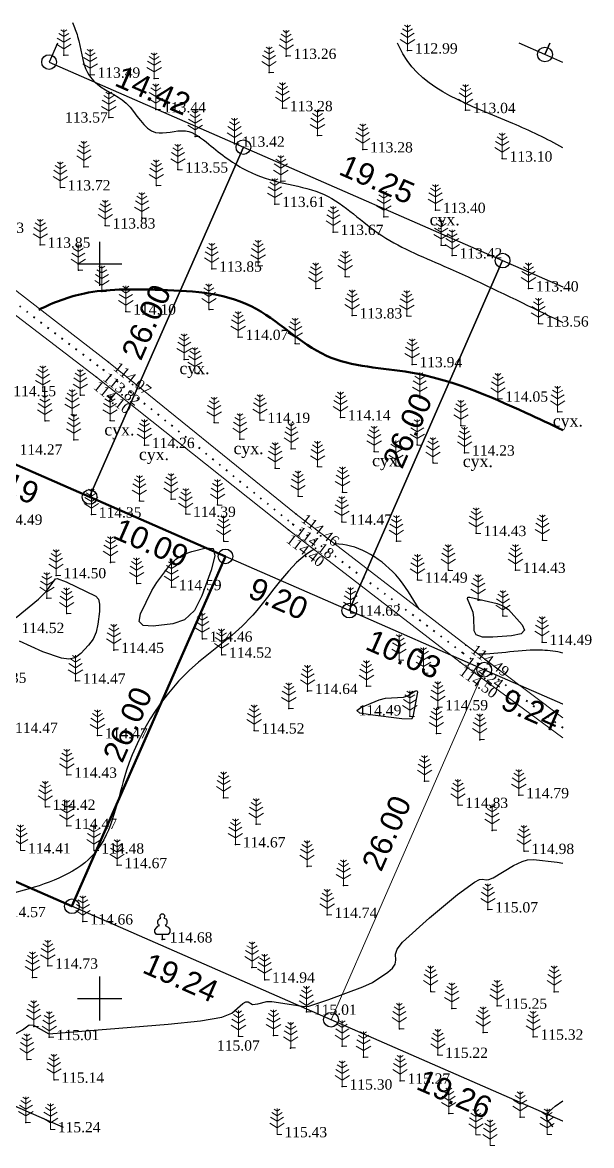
# Model space of a CAD drawing. Header units: millimetres. Extents: x 5405496.3 to 5405583.5, y 5525039.6 to 5525116.7.
# Drawn here: x 5405544.7 to 5405583.5, y 5525040 to 5525116.4 of the extents above; entities that cross this region are included whole.
import ezdxf
from ezdxf.enums import TextEntityAlignment as Align

# ---------------------------------------------------------------- set-up
doc = ezdxf.new("R2010")
doc.units = ezdxf.units.MM
doc.linetypes.add('HIDDEN', pattern=[0.5, 0, -0.5])
for name, color, linetype, lineweight in [('11900000', 1, 'Continuous', 30), ('рельеф', 7, 'Continuous', 0), ('ТОЧКИ', 7, 'Continuous', 30)]:
    doc.layers.add(name, color=color, linetype=linetype, lineweight=lineweight)
for name, color, linetype in [('горизонтали', 42, 'Continuous'), ('Ділянки_Межі', 10, 'Continuous'), ('надписи', 7, 'Continuous'), ('отметки', 7, 'Continuous'), ('промеры', 185, 'Continuous'), ('Растительность', 7, 'Continuous')]:
    doc.layers.add(name, color=color, linetype=linetype)
doc.styles.get("Standard").update_dxf_attribs({"font": 'arial.ttf'})
doc.styles.add('times', font='times.ttf')
doc.linetypes.add('канава 0', pattern='A,0.9,0,["|",Standard,S=0.25,R=0,X=0,Y=0],0.1', length=1)

# ---------------------------------------------------------------- blocks, each defined once
blk = doc.blocks.new('A$C51FE15A3')
at = {"layer": 'Растительность', "color": 94, "lineweight": 0}
for points in [[(-0.201, 1.726), (0, 1.584), (0.201, 1.726)], [(0, 1.75), (0, 0), (0.319, 0)], [(-0.447, 1.172), (0, 0.895), (0.447, 1.172)], [(-0.343, 1.489), (0, 1.267), (0.343, 1.489)], [(-0.493, 0.753), (0, 0.444), (0.493, 0.753)]]:
    blk.add_lwpolyline(points, dxfattribs=at)
blk = doc.blocks.new('A$C2ACB5305')
at = {"layer": 'Растительность'}
blk.add_lwpolyline([(0.2, 0), (0.2, 0), (0, 0), (0, 0.35), (-0.4, 0.35), (-0.5, 0.5), (-0.5, 0.65), (-0.4, 0.8), (-0.3, 0.9), (-0.2, 0.95), (-0.25, 1), (-0.3, 1.1), (-0.3, 1.25), (-0.25, 1.35), (-0.15, 1.45), (-0.1, 1.45), (-0.15, 1.55), (-0.15, 1.65), (-0.05, 1.75), (0.05, 1.75), (0.15, 1.65), (0.15, 1.55), (0.1, 1.45), (0.25, 1.4), (0.3, 1.3), (0.3, 1.1), (0.25, 1), (0.2, 0.95), (0.4, 0.85), (0.5, 0.7), (0.5, 0.5), (0.45, 0.4), (0.4, 0.35), (0, 0.35)], dxfattribs=at)

msp = doc.modelspace()

# ---------------------------------------------------------------- linework, layer by layer
at = {"layer": '11900000', "color": 7}
for points in [[(5405550, 5525098.5, 0), (5405550, 5525101.5, 0)], [(5405550, 5525098.5, 0), (5405550, 5525101.5, 0)], [(5405548.5, 5525100, 0), (5405551.5, 5525100, 0)], [(5405548.5, 5525100, 0), (5405551.5, 5525100, 0)], [(5405550, 5525048.5, 0), (5405550, 5525051.5, 0)], [(5405550, 5525048.5, 0), (5405550, 5525051.5, 0)], [(5405548.5, 5525050, 0), (5405551.5, 5525050, 0)], [(5405548.5, 5525050, 0), (5405551.5, 5525050, 0)]]:
    msp.add_polyline3d(points, dxfattribs=at)
at = {"layer": 'горизонтали', "color": 32}
for points in [[(5405553.647, 5525075.352, 114.5), (5405552.967, 5525075.382, 114.5), (5405552.677, 5525075.662, 114.5), (5405552.777, 5525076.182, 114.5), (5405553.547, 5525077.762, 114.5), (5405553.877, 5525078.322, 114.5), (5405554.767, 5525079.492, 114.5), (5405555.177, 5525079.892, 114.5), (5405555.677, 5525080.212, 114.5), (5405556.277, 5525080.422, 114.5), (5405557.247, 5525080.682, 114.5), (5405557.717, 5525080.622, 114.5), (5405557.827, 5525080.122, 114.5), (5405557.577, 5525079.162, 114.5), (5405556.937, 5525077.402, 114.5), (5405556.437, 5525076.402, 114.5), (5405555.777, 5525075.762, 114.5), (5405554.977, 5525075.492, 114.5), (5405553.647, 5525075.352, 114.5)], [(5405577.027, 5525076.892, 114.5), (5405577.427, 5525076.732, 114.5), (5405577.807, 5525076.472, 114.5), (5405578.737, 5525075.442, 114.5), (5405578.897, 5525075.072, 114.5), (5405578.657, 5525074.822, 114.5), (5405578.007, 5525074.692, 114.5), (5405576.737, 5525074.582, 114.5), (5405576.027, 5525074.592, 114.5), (5405575.597, 5525074.742, 114.5), (5405575.467, 5525075.032, 114.5), (5405575.457, 5525075.932, 114.5), (5405575.397, 5525076.262, 114.5), (5405575.027, 5525077.202, 114.5), (5405575.047, 5525077.312, 114.5), (5405575.167, 5525077.322, 114.5), (5405577.027, 5525076.892, 114.5)], [(5405571.197, 5525069.002, 114.5), (5405570.547, 5525069.032, 114.5), (5405568.387, 5525069.302, 114.5), (5405567.697, 5525069.432, 114.5), (5405567.487, 5525069.602, 114.5), (5405567.767, 5525069.802, 114.5), (5405569.017, 5525070.322, 114.5), (5405569.447, 5525070.442, 114.5), (5405570.657, 5525070.512, 114.5), (5405570.927, 5525070.592, 114.5), (5405571.427, 5525070.922, 114.5), (5405571.567, 5525070.972, 114.5), (5405571.627, 5525070.842, 114.5), (5405571.297, 5525069.162, 114.5), (5405571.197, 5525069.002, 114.5)]]:
    msp.add_polyline3d(points, close=True, dxfattribs=at)
for points in [[(5405544.307, 5525075.922, 114.5), (5405545.847, 5525077.172, 114.5), (5405546.377, 5525077.712, 114.5), (5405546.997, 5525078.552, 114.5), (5405547.107, 5525078.582, 114.5), (5405547.727, 5525078.352, 114.5), (5405549.727, 5525077.372, 114.5), (5405549.907, 5525077.172, 114.5), (5405549.987, 5525076.832, 114.5), (5405549.977, 5525076.332, 114.5), (5405549.877, 5525075.482, 114.5), (5405549.767, 5525074.942, 114.5), (5405549.557, 5525074.462, 114.5), (5405549.247, 5525074.052, 114.5), (5405548.717, 5525073.482, 114.5), (5405548.327, 5525073.192, 114.5), (5405547.897, 5525073.092, 114.5), (5405547.407, 5525073.162, 114.5), (5405546.137, 5525073.592, 114.5), (5405544.537, 5525074.322, 114.5)], [(5405542.347, 5525046.562, 115), (5405544.747, 5525047.872, 115), (5405545.197, 5525048.222, 115), (5405545.497, 5525048.192, 115), (5405546.547, 5525047.592, 115), (5405554.647, 5525048.262, 115), (5405556.857, 5525048.492, 115), (5405558.307, 5525048.742, 115), (5405558.997, 5525049.012, 115), (5405559.737, 5525049.672, 115), (5405559.947, 5525049.782, 115), (5405560.087, 5525049.772, 115), (5405560.387, 5525049.602, 115), (5405560.757, 5525049.652, 115), (5405561.367, 5525049.812, 115), (5405561.717, 5525049.812, 115), (5405563.937, 5525049.452, 115), (5405564.217, 5525049.492, 115), (5405565.587, 5525049.942, 115), (5405567.887, 5525050.792, 115), (5405568.557, 5525051.102, 115), (5405569.607, 5525051.792, 115), (5405569.917, 5525052.062, 115), (5405570.097, 5525052.342, 115), (5405570.147, 5525052.612, 115), (5405570.117, 5525053.012, 115), (5405570.227, 5525053.352, 115), (5405570.607, 5525053.842, 115), (5405572.427, 5525055.492, 115), (5405574.327, 5525057.082, 115), (5405575.497, 5525057.922, 115), (5405575.827, 5525058.092, 115), (5405576.037, 5525058.122, 115), (5405576.277, 5525058.082, 115), (5405576.477, 5525058.102, 115), (5405576.767, 5525058.212, 115), (5405578.137, 5525059.062, 115), (5405578.737, 5525059.332, 115), (5405579.107, 5525059.432, 115), (5405579.497, 5525059.462, 115), (5405581.107, 5525059.282, 115), (5405581.511, 5525059.216, 115)], [(5405580.822, 5525041.257, 115.5), (5405580.737, 5525041.402, 115.5), (5405580.447, 5525041.742, 115.5), (5405580.387, 5525042.002, 115.5), (5405580.567, 5525042.312, 115.5), (5405580.987, 5525042.682, 115.5), (5405581.511, 5525043.052, 115.5)]]:
    msp.add_polyline3d(points, dxfattribs=at)
for points, knots in [([(5405548.147, 5525116.421), (5405548.274, 5525116.11), (5405548.723, 5525115.01), (5405548.777, 5525113.511), (5405549.968, 5525111.865), (5405552.086, 5525111.316), (5405553.315, 5525108.321), (5405555.871, 5525109.431), (5405557.809, 5525107.807), (5405559.784, 5525106.268), (5405562.486, 5525105.421), (5405565.832, 5525104.897), (5405568.827, 5525101.723), (5405574.123, 5525099.626), (5405578.288, 5525097.556), (5405580.979, 5525096.266), (5405581.51, 5525096.01)], [0, 0, 0, 0, 1.007155, 3.563912, 4.279646, 6.9474, 9.775929, 11.81191, 13.632623, 16.826034, 19.431788, 22.005704, 26.799828, 31.811981, 38.996737, 40.767288, 40.767288, 40.767288, 40.767288]), ([(5405581.51, 5525107.898), (5405580.423, 5525108.492), (5405576.585, 5525110.36), (5405571.748, 5525111.849), (5405570.368, 5525114.759), (5405570.265, 5525115.01)], [244.309393, 244.309393, 244.309393, 244.309393, 248.01366, 256.866189, 257.67654, 257.67654, 257.67654, 257.67654]), ([(5405571.731, 5525076.49), (5405571.267, 5525077.282), (5405569.908, 5525079.585), (5405567.388, 5525080.956), (5405565.995, 5525080.937)], [364.394673, 364.394673, 364.394673, 364.394673, 366.968501, 371.521638, 371.521638, 371.521638, 371.521638]), ([(5405564.572, 5525080.559), (5405562.906, 5525079.67), (5405560.685, 5525075.663), (5405555.322, 5525072.227), (5405551.592, 5525066.625), (5405550.638, 5525059.403), (5405543.146, 5525056.522), (5405535.988, 5525055.956), (5405527.943, 5525053.734), (5405521.162, 5525050.271), (5405521.307, 5525041.822), (5405517.894, 5525042.432), (5405516.703, 5525041.98), (5405516.365, 5525041.491), (5405516.254, 5525041.257)], [373.184351, 373.184351, 373.184351, 373.184351, 379.452418, 384.22613, 392.765907, 398.774239, 404.236612, 414.559908, 420.876887, 429.320193, 435.927774, 437.596895, 438.692024, 439.490159, 439.490159, 439.490159, 439.490159]), ([(5405581.51, 5525073.514), (5405581.057, 5525073.617), (5405579.207, 5525073.882), (5405577.105, 5525073.423), (5405575.758, 5525073.429)], [353.106597, 353.106597, 353.106597, 353.106597, 354.49476, 358.612752, 358.612752, 358.612752, 358.612752])]:
    msp.add_open_spline(points, degree=3, knots=knots, dxfattribs=at)
at = {"layer": 'горизонтали', "color": 32, "lineweight": 50}
msp.add_open_spline([(5405581.51, 5525088.668), (5405580.682, 5525089.083), (5405577.299, 5525090.654), (5405572.117, 5525092.895), (5405565.016, 5525092.996), (5405560.494, 5525098.002), (5405554.353, 5525098.24), (5405549.372, 5525098.318), (5405546.859, 5525097.377), (5405545.865, 5525096.877)], degree=3, knots=[356.971014, 356.971014, 356.971014, 356.971014, 359.732332, 368.054814, 373.883266, 380.004986, 386.648546, 391.457009, 394.799547, 394.799547, 394.799547, 394.799547], dxfattribs=at)
at = {"layer": 'Ділянки_Межі'}
for points in [[(5405547.119, 5525115.01), (5405546.556, 5525113.725), (5405559.77, 5525107.94), (5405549.312, 5525084.135), (5405540.894, 5525087.821), (5405518.613, 5525097.576)], [(5405580.288, 5525114.24), (5405580.625, 5525115.01)], [(5405581.51, 5525113.705), (5405580.288, 5525114.24)], [(5405566.977, 5525076.402), (5405577.405, 5525100.219), (5405581.51, 5525098.421)], [(5405581.51, 5525070.039), (5405576.161, 5525072.381), (5405566.977, 5525076.402)]]:
    msp.add_lwpolyline(points, dxfattribs=at)
at = {"layer": 'Ділянки_Межі', "lineweight": 25}
for points in [[(5405547.119, 5525115.01), (5405546.556, 5525113.725), (5405559.77, 5525107.94), (5405577.405, 5525100.219), (5405581.51, 5525098.421)], [(5405580.625, 5525115.01), (5405580.288, 5525114.24), (5405578.529, 5525115.01)], [(5405581.51, 5525113.705), (5405580.288, 5525114.24), (5405578.529, 5525115.01)], [(5405581.511, 5525041.656), (5405565.733, 5525048.564), (5405548.11, 5525056.279), (5405530.466, 5525064.004), (5405519.862, 5525068.646), (5405517.04, 5525062.202), (5405514.247, 5525055.822), (5405531.873, 5525048.105), (5405547.515, 5525041.257)]]:
    msp.add_lwpolyline(points, dxfattribs=at)
at = {"layer": 'Ділянки_Межі'}
msp.add_lwpolyline([(5405549.312, 5525084.135), (5405559.77, 5525107.94), (5405577.405, 5525100.219), (5405566.977, 5525076.402), (5405558.553, 5525080.09)], close=True, dxfattribs=at)
at = {"layer": 'Ділянки_Межі', "lineweight": 50}
msp.add_lwpolyline([(5405530.466, 5525064.004), (5405540.894, 5525087.821), (5405549.312, 5525084.135), (5405558.553, 5525080.09), (5405548.11, 5525056.279)], close=True, dxfattribs=at)
at = {"layer": 'Ділянки_Межі', "lineweight": 0}
msp.add_lwpolyline([(5405548.11, 5525056.279), (5405558.553, 5525080.09), (5405566.977, 5525076.402), (5405576.161, 5525072.381), (5405565.733, 5525048.564)], close=True, dxfattribs=at)
for points in [[(5405565.733, 5525048.564), (5405576.161, 5525072.381), (5405581.51, 5525070.039)], [(5405581.511, 5525041.656), (5405565.733, 5525048.564)], [(5405528.878, 5525041.257), (5405531.873, 5525048.105), (5405547.515, 5525041.257)]]:
    msp.add_lwpolyline(points, dxfattribs=at)
at = {"layer": 'отметки', "color": 7}
for p in [(5405547.565, 5525114.194, 113.593), (5405570.941, 5525114.508, 112.986), (5405562.691, 5525114.137, 113.259), (5405549.35, 5525112.859, 113.493), (5405561.524, 5525113.007, 113.205), (5405553.705, 5525112.611, 113.39), (5405553.814, 5525110.497, 113.442), (5405562.439, 5525110.582, 113.283), (5405574.888, 5525110.451, 113.038), (5405550.619, 5525109.96, 113.568), (5405556.494, 5525108.669, 113.516), (5405559.176, 5525108.162, 113.422), (5405564.81, 5525108.728, 113.342), (5405567.891, 5525107.776, 113.277), (5405548.931, 5525106.591, 113.629), (5405577.382, 5525107.154, 113.1), (5405555.325, 5525106.407, 113.55), (5405547.323, 5525105.193, 113.717), (5405553.854, 5525105.336, 113.627), (5405562.32, 5525105.62, 113.478), (5405561.916, 5525104.062, 113.606), (5405572.838, 5525103.653, 113.396), (5405552.87, 5525103.117, 113.833), (5405569.326, 5525103.204, 113.425), (5405550.38, 5525102.6, 113.828), (5405565.891, 5525102.161, 113.673), (5405545.959, 5525101.294, 113.847), (5405573.227, 5525101.258, 113.455), (5405573.975, 5525100.56, 113.424), (5405560.782, 5525099.872, 113.915), (5405548.547, 5525099.567, 113.908), (5405557.622, 5525099.66, 113.852), (5405566.699, 5525099.129, 113.706), (5405564.691, 5525098.317, 113.824), (5405579.165, 5525098.316, 113.398), (5405550.154, 5525098.119, 114.026), (5405551.78, 5525096.746, 114.095), (5405557.434, 5525096.889, 114.134), (5405567.169, 5525096.48, 113.828), (5405570.893, 5525096.45, 113.829), (5405579.851, 5525095.929, 113.557), (5405559.423, 5525095.016, 114.068), (5405563.305, 5525094.566, 114.022), (5405550.609, 5525093.299, 114.074), (5405555.754, 5525093.498, 114.187), (5405571.249, 5525093.158, 113.938), (5405549.773, 5525092.292, 114.104), (5405550.233, 5525092.788, 113.816), (5405556.482, 5525092.572, 114.136), (5405546.139, 5525091.325, 114.16), (5405548.69, 5525091.071, 114.167), (5405571.77, 5525090.877, 114.179), (5405577.088, 5525090.815, 114.052), (5405581.154, 5525089.931, 113.909), (5405546.279, 5525089.324, 114.216), (5405548.131, 5525089.712, 114.216), (5405550.702, 5525089.327, 114.196), (5405557.796, 5525089.193, 114.217), (5405560.906, 5525089.368, 114.194), (5405566.378, 5525089.542, 114.141), (5405574.575, 5525088.996, 114.087), (5405548.239, 5525088.027, 114.235), (5405553.052, 5525087.66, 114.264), (5405559.539, 5525088.076, 114.244), (5405571.599, 5525087.674, 114.318), (5405563.031, 5525087.417, 114.254), (5405568.668, 5525087.224, 114.333), (5405574.824, 5525087.147, 114.232), (5405561.935, 5525086.091, 114.335), (5405564.818, 5525086.203, 114.285), (5405570.157, 5525086.249, 114.349), (5405572.674, 5525086.448, 114.279), (5405566.526, 5525084.454, 114.4), (5405552.709, 5525083.861, 114.334), (5405554.851, 5525083.992, 114.399), (5405563.498, 5525084.183, 114.369), (5405549.432, 5525082.931, 114.347), (5405555.85, 5525082.976, 114.389), (5405558.023, 5525083.59, 114.413), (5405563.367, 5525082.965, 114.458), (5405563.133, 5525082.273, 114.182), (5405566.478, 5525082.44, 114.47), (5405562.847, 5525081.89, 114.399), (5405575.612, 5525081.671, 114.432), (5405558.439, 5525081.128, 114.494), (5405570.177, 5525081.134, 114.441), (5405580.112, 5525081.189, 114.499), (5405550.736, 5525079.683, 114.396), (5405573.715, 5525079.157, 114.44), (5405578.285, 5525079.163, 114.434), (5405547.031, 5525078.799, 114.496), (5405571.619, 5525078.496, 114.49), (5405552.515, 5525078.248, 114.415), (5405554.879, 5525077.989, 114.586), (5405546.411, 5525077.242, 114.511), (5405575.743, 5525077.112, 114.503), (5405547.753, 5525076.194, 114.58), (5405567.071, 5525076.254, 114.616), (5405577.429, 5525076.034, 114.519), (5405556.982, 5525074.481, 114.458), (5405550.963, 5525073.716, 114.454), (5405574.913, 5525074.055, 114.495), (5405580.09, 5525074.26, 114.492), (5405558.297, 5525073.396, 114.517), (5405570.36, 5525073.051, 114.526), (5405574.704, 5525073.518, 114.24), (5405572.034, 5525072.162, 114.507), (5405574.514, 5525072.886, 114.497), (5405548.35, 5525071.622, 114.468), (5405564.144, 5525070.925, 114.637), (5405568.151, 5525071.268, 114.508), (5405562.864, 5525069.741, 114.513), (5405571.1, 5525069.206, 114.487), (5405573.006, 5525069.817, 114.59), (5405549.851, 5525067.899, 114.466), (5405560.517, 5525068.232, 114.519), (5405572.904, 5525068.042, 114.635), (5405575.854, 5525067.615, 114.66), (5405547.763, 5525065.223, 114.429), (5405572.102, 5525064.791, 114.717), (5405578.513, 5525063.834, 114.794), (5405546.301, 5525063.042, 114.422), (5405558.43, 5525063.665, 114.585), (5405574.373, 5525063.168, 114.825), (5405547.77, 5525061.746, 114.473), (5405560.644, 5525061.857, 114.596), (5405576.704, 5525061.446, 114.872), (5405549.613, 5525060.065, 114.483), (5405559.229, 5525060.485, 114.67), (5405578.865, 5525060.036, 114.981), (5405551.181, 5525059.072, 114.674), (5405564.107, 5525058.997, 114.785), (5405566.578, 5525057.697, 114.815), (5405565.476, 5525055.692, 114.743), (5405576.406, 5525056.062, 115.074), (5405548.862, 5525055.242, 114.664), (5405554.259, 5525054.015, 114.683), (5405546.473, 5525052.235, 114.726), (5405560.358, 5525052.108, 114.939), (5405545.432, 5525051.437, 114.775), (5405561.223, 5525051.284, 114.945), (5405572.515, 5525050.471, 115.128), (5405580.916, 5525050.469, 115.288), (5405573.948, 5525049.334, 115.238), (5405577.027, 5525049.505, 115.253), (5405564.074, 5525049.095, 115.013), (5405545.51, 5525048.11, 115.007), (5405570.384, 5525047.952, 115.165), (5405546.573, 5525047.373, 115.013), (5405559.443, 5525047.433, 115.067), (5405561.819, 5525047.49, 115.094), (5405576.078, 5525047.692, 115.292), (5405579.49, 5525047.401, 115.315), (5405562.986, 5525046.635, 115.096), (5405566.499, 5525046.764, 115.088), (5405545.055, 5525045.855, 115.04), (5405567.938, 5525046.023, 115.163), (5405573.005, 5525046.164, 115.225), (5405546.891, 5525044.471, 115.14), (5405566.497, 5525044.008, 115.301), (5405570.435, 5525044.406, 115.266), (5405573.742, 5525042.177, 115.383), (5405578.599, 5525041.923, 115.469), (5405544.98, 5525041.574, 115.133)]:
    msp.add_point(p, dxfattribs=at)
at = {"layer": 'рельеф', "color": 7, "linetype": 'канава 0'}
for points, elevation in [([(5405520.506, 5525115.01), (5405522.03, 5525113.78), (5405535.434, 5525103.256), (5405549.773, 5525092.292), (5405562.847, 5525081.89), (5405574.514, 5525072.886), (5405581.51, 5525067.752)], 113.39), ([(5405581.51, 5525069.113), (5405574.91, 5525074.06), (5405563.36, 5525082.97), (5405550.609, 5525093.299), (5405536.247, 5525104.388), (5405522.78, 5525114.65), (5405522.349, 5525115.01)], 113.66)]:
    msp.add_lwpolyline(points, dxfattribs=dict(at, elevation=elevation))
at = {"layer": 'рельеф', "color": 7, "linetype": 'HIDDEN', "lineweight": 40, "elevation": 113.4}
msp.add_lwpolyline([(5405521.411, 5525115.01), (5405522.37, 5525114.22), (5405535.95, 5525103.67), (5405550.22, 5525092.8), (5405563.12, 5525082.28), (5405574.69, 5525073.53), (5405581.51, 5525068.418)], dxfattribs=at)
at = {"layer": 'ТОЧКИ'}
for centre in [(5405546.556, 5525113.725), (5405580.288, 5525114.24), (5405559.771, 5525107.939), (5405577.405, 5525100.219), (5405549.312, 5525084.135, 107.24), (5405558.553, 5525080.09, 107.24), (5405566.977, 5525076.402, 107.24), (5405576.161, 5525072.381, 107.24), (5405548.11, 5525056.279), (5405565.733, 5525048.564)]:
    msp.add_circle(centre, 0.5, dxfattribs=at)

# ---------------------------------------------------------------- block references
at = {"layer": 'Растительность', "color": 7}
for name, p in [('A$C51FE15A3', (5405547.56, 5525114.19, 113.59)), ('A$C51FE15A3', (5405562.69, 5525114.14, 113.26)), ('A$C51FE15A3', (5405570.94, 5525114.51, 112.99)), ('A$C51FE15A3', (5405549.35, 5525112.86, 113.49)), ('A$C51FE15A3', (5405553.7, 5525112.61, 113.39)), ('A$C51FE15A3', (5405561.52, 5525113.01, 113.2)), ('A$C51FE15A3', (5405553.81, 5525110.49, 113.44)), ('A$C51FE15A3', (5405562.44, 5525110.58, 113.28)), ('A$C51FE15A3', (5405574.89, 5525110.45, 113.04)), ('A$C51FE15A3', (5405550.62, 5525109.96, 113.57)), ('A$C51FE15A3', (5405556.49, 5525108.67, 113.52)), ('A$C51FE15A3', (5405564.81, 5525108.73, 113.34)), ('A$C51FE15A3', (5405559.17, 5525108.16, 113.42)), ('A$C51FE15A3', (5405567.89, 5525107.77, 113.28)), ('A$C51FE15A3', (5405577.38, 5525107.15, 113.1)), ('A$C51FE15A3', (5405548.93, 5525106.59, 113.63)), ('A$C51FE15A3', (5405555.32, 5525106.4, 113.55)), ('A$C51FE15A3', (5405562.32, 5525105.62, 113.48)), ('A$C51FE15A3', (5405547.32, 5525105.19, 113.72)), ('A$C51FE15A3', (5405553.85, 5525105.33, 113.63)), ('A$C51FE15A3', (5405561.91, 5525104.06, 113.61)), ('A$C51FE15A3', (5405572.84, 5525103.65, 113.4)), ('A$C51FE15A3', (5405550.38, 5525102.59, 113.83)), ('A$C51FE15A3', (5405552.87, 5525103.11, 113.83)), ('A$C51FE15A3', (5405569.33, 5525103.2, 113.43)), ('A$C51FE15A3', (5405565.89, 5525102.16, 113.67)), ('A$C51FE15A3', (5405545.96, 5525101.29, 113.85)), ('A$C51FE15A3', (5405573.23, 5525101.25, 113.46)), ('A$C51FE15A3', (5405573.98, 5525100.56, 113.42)), ('A$C51FE15A3', (5405548.54, 5525099.56, 113.91)), ('A$C51FE15A3', (5405557.62, 5525099.65, 113.85)), ('A$C51FE15A3', (5405560.78, 5525099.86, 113.92)), ('A$C51FE15A3', (5405566.7, 5525099.12, 113.71)), ('A$C51FE15A3', (5405550.15, 5525098.11, 114.03)), ('A$C51FE15A3', (5405564.69, 5525098.31, 113.82)), ('A$C51FE15A3', (5405579.17, 5525098.31, 113.4)), ('A$C51FE15A3', (5405551.78, 5525096.74, 114.1)), ('A$C51FE15A3', (5405557.43, 5525096.88, 114.13)), ('A$C51FE15A3', (5405567.17, 5525096.47, 113.83)), ('A$C51FE15A3', (5405570.89, 5525096.44, 113.83)), ('A$C51FE15A3', (5405579.85, 5525095.92, 113.56)), ('A$C51FE15A3', (5405559.42, 5525095.01, 114.07)), ('A$C51FE15A3', (5405563.3, 5525094.56, 114.02)), ('A$C51FE15A3', (5405555.75, 5525093.49, 114.19)), ('A$C51FE15A3', (5405571.25, 5525093.15, 113.94)), ('A$C51FE15A3', (5405556.48, 5525092.56, 114.14)), ('A$C51FE15A3', (5405546.13, 5525091.31, 114.16)), ('A$C51FE15A3', (5405548.68, 5525091.06, 114.17)), ('A$C51FE15A3', (5405571.77, 5525090.86, 114.18)), ('A$C51FE15A3', (5405577.09, 5525090.8, 114.05)), ('A$C51FE15A3', (5405548.13, 5525089.7, 114.22)), ('A$C51FE15A3', (5405566.38, 5525089.53, 114.14)), ('A$C51FE15A3', (5405581.15, 5525089.92, 113.91)), ('A$C51FE15A3', (5405546.27, 5525089.31, 114.22)), ('A$C51FE15A3', (5405550.7, 5525089.32, 114.2)), ('A$C51FE15A3', (5405557.79, 5525089.18, 114.22)), ('A$C51FE15A3', (5405560.9, 5525089.36, 114.19)), ('A$C51FE15A3', (5405574.57, 5525088.98, 114.09)), ('A$C51FE15A3', (5405548.23, 5525088.02, 114.24)), ('A$C51FE15A3', (5405559.54, 5525088.06, 114.24)), ('A$C51FE15A3', (5405553.05, 5525087.65, 114.26)), ('A$C51FE15A3', (5405563.03, 5525087.4, 114.25)), ('A$C51FE15A3', (5405571.6, 5525087.66, 114.32)), ('A$C51FE15A3', (5405568.67, 5525087.21, 114.33)), ('A$C51FE15A3', (5405574.82, 5525087.13, 114.23)), ('A$C51FE15A3', (5405561.93, 5525086.08, 114.34)), ('A$C51FE15A3', (5405564.82, 5525086.19, 114.28)), ('A$C51FE15A3', (5405570.15, 5525086.23, 114.35)), ('A$C51FE15A3', (5405572.67, 5525086.43, 114.28)), ('A$C51FE15A3', (5405563.49, 5525084.17, 114.37)), ('A$C51FE15A3', (5405566.52, 5525084.44, 114.4)), ('A$C51FE15A3', (5405552.7, 5525083.85, 114.33)), ('A$C51FE15A3', (5405554.85, 5525083.98, 114.4)), ('A$C51FE15A3', (5405558.02, 5525083.57, 114.41)), ('A$C51FE15A3', (5405549.43, 5525082.93, 114.35)), ('A$C51FE15A3', (5405555.85, 5525082.96, 114.39)), ('A$C51FE15A3', (5405566.47, 5525082.42, 114.47)), ('A$C51FE15A3', (5405558.43, 5525081.11, 114.49)), ('A$C51FE15A3', (5405570.18, 5525081.12, 114.44)), ('A$C51FE15A3', (5405575.61, 5525081.65, 114.43)), ('A$C51FE15A3', (5405580.11, 5525081.17, 114.5)), ('A$C51FE15A3', (5405550.73, 5525079.69, 114.4)), ('A$C51FE15A3', (5405573.71, 5525079.14, 114.44)), ('A$C51FE15A3', (5405578.28, 5525079.15, 114.43)), ('A$C51FE15A3', (5405547.03, 5525078.8, 114.5)), ('A$C51FE15A3', (5405552.51, 5525078.25, 114.41)), ('A$C51FE15A3', (5405571.62, 5525078.48, 114.49)), ('A$C51FE15A3', (5405554.88, 5525077.99, 114.59)), ('A$C51FE15A3', (5405546.41, 5525077.24, 114.51)), ('A$C51FE15A3', (5405575.74, 5525077.1, 114.5)), ('A$C51FE15A3', (5405547.75, 5525076.2, 114.58)), ('A$C51FE15A3', (5405567.07, 5525076.23, 114.62)), ('A$C51FE15A3', (5405577.43, 5525076.02, 114.52)), ('A$C51FE15A3', (5405556.98, 5525074.48, 114.46)), ('A$C51FE15A3', (5405580.09, 5525074.24, 114.49)), ('A$C51FE15A3', (5405550.96, 5525073.72, 114.45)), ('A$C51FE15A3', (5405558.29, 5525073.4, 114.52)), ('A$C51FE15A3', (5405570.36, 5525073.03, 114.53)), ('A$C51FE15A3', (5405572.03, 5525072.15, 114.51)), ('A$C51FE15A3', (5405548.35, 5525071.62, 114.47)), ('A$C51FE15A3', (5405568.15, 5525071.25, 114.51)), ('A$C51FE15A3', (5405564.14, 5525070.93, 114.64)), ('A$C51FE15A3', (5405562.86, 5525069.74, 114.51)), ('A$C51FE15A3', (5405573, 5525069.82, 114.59)), ('A$C51FE15A3', (5405571.1, 5525069.19, 114.49)), ('A$C51FE15A3', (5405560.51, 5525068.23, 114.52)), ('A$C51FE15A3', (5405549.85, 5525067.9, 114.47)), ('A$C51FE15A3', (5405572.9, 5525068.04, 114.63)), ('A$C51FE15A3', (5405575.85, 5525067.62, 114.66)), ('A$C51FE15A3', (5405547.76, 5525065.22, 114.43)), ('A$C51FE15A3', (5405572.1, 5525064.79, 114.72)), ('A$C51FE15A3', (5405558.43, 5525063.67, 114.58)), ('A$C51FE15A3', (5405578.51, 5525063.84, 114.79)), ('A$C51FE15A3', (5405546.3, 5525063.04, 114.42)), ('A$C51FE15A3', (5405574.37, 5525063.17, 114.83)), ('A$C51FE15A3', (5405547.76, 5525061.75, 114.47)), ('A$C51FE15A3', (5405560.64, 5525061.86, 114.6)), ('A$C51FE15A3', (5405576.7, 5525061.45, 114.87)), ('A$C51FE15A3', (5405559.23, 5525060.49, 114.67)), ('A$C51FE15A3', (5405544.62, 5525060.08, 114.41)), ('A$C51FE15A3', (5405549.61, 5525060.07, 114.48)), ('A$C51FE15A3', (5405578.86, 5525060.04, 114.98)), ('A$C51FE15A3', (5405551.18, 5525059.07, 114.67)), ('A$C51FE15A3', (5405564.1, 5525059, 114.79)), ('A$C51FE15A3', (5405566.58, 5525057.7, 114.82)), ('A$C51FE15A3', (5405576.41, 5525056.06, 115.07)), ('A$C51FE15A3', (5405548.86, 5525055.24, 114.66)), ('A$C51FE15A3', (5405565.47, 5525055.69, 114.74)), ('A$C2ACB5305', (5405554.26, 5525054.02, 114.68)), ('A$C51FE15A3', (5405546.47, 5525052.23, 114.73)), ('A$C51FE15A3', (5405560.36, 5525052.11, 114.94)), ('A$C51FE15A3', (5405545.43, 5525051.44, 114.77)), ('A$C51FE15A3', (5405561.22, 5525051.28, 114.94)), ('A$C51FE15A3', (5405572.51, 5525050.47, 115.13)), ('A$C51FE15A3', (5405580.92, 5525050.47, 115.29)), ('A$C51FE15A3', (5405564.07, 5525049.09, 115.01)), ('A$C51FE15A3', (5405573.95, 5525049.33, 115.24)), ('A$C51FE15A3', (5405577.03, 5525049.5, 115.25)), ('A$C51FE15A3', (5405545.51, 5525048.11, 115.01)), ('A$C51FE15A3', (5405561.82, 5525047.49, 115.09)), ('A$C51FE15A3', (5405570.38, 5525047.95, 115.16)), ('A$C51FE15A3', (5405576.08, 5525047.69, 115.29)), ('A$C51FE15A3', (5405546.57, 5525047.37, 115.01)), ('A$C51FE15A3', (5405559.44, 5525047.43, 115.07)), ('A$C51FE15A3', (5405566.5, 5525046.76, 115.09)), ('A$C51FE15A3', (5405579.49, 5525047.4, 115.32)), ('A$C51FE15A3', (5405562.99, 5525046.64, 115.1)), ('A$C51FE15A3', (5405567.94, 5525046.02, 115.16)), ('A$C51FE15A3', (5405573.01, 5525046.16, 115.22)), ('A$C51FE15A3', (5405545.05, 5525045.85, 115.04)), ('A$C51FE15A3', (5405546.89, 5525044.47, 115.14)), ('A$C51FE15A3', (5405566.5, 5525044.01, 115.3)), ('A$C51FE15A3', (5405570.43, 5525044.41, 115.27)), ('A$C51FE15A3', (5405573.74, 5525042.18, 115.38)), ('A$C51FE15A3', (5405544.98, 5525041.57, 115.13)), ('A$C51FE15A3', (5405578.6, 5525041.92, 115.47)), ('A$C51FE15A3', (5405546.65, 5525041.1, 115.24)), ('A$C51FE15A3', (5405562.06, 5525040.76, 115.43)), ('A$C51FE15A3', (5405575.59, 5525040.72, 115.47)), ('A$C51FE15A3', (5405580.43, 5525040.75, 115.49)), ('A$C51FE15A3', (5405576.55, 5525040, 115.5))]:
    msp.add_blockref(name, p, dxfattribs=at)

# ---------------------------------------------------------------- texts
at = {"layer": 'надписи', "color": 7, "style": 'times'}
for p in [(5405572.442, 5525103.412, 111.861), (5405555.423, 5525093.289, 111.861), (5405580.82, 5525089.721, 111.861), (5405550.316, 5525089.117, 111.861), (5405559.102, 5525087.845, 111.861), (5405552.668, 5525087.44, 111.861), (5405568.524, 5525087.018, 111.861), (5405574.697, 5525086.968, 111.861)]:
    msp.add_text('сух.', height=0.8, dxfattribs=at).set_placement(p, align=Align.TOP_LEFT)
at = {"layer": 'отметки', "color": 7, "style": 'times'}
for s, p in [('112.99', (5405571.441, 5525115.008, 112.986)), ('113.26', (5405563.191, 5525114.637, 113.259)), ('113.49', (5405549.85, 5525113.359, 113.493)), ('113.44', (5405554.314, 5525110.997, 113.442)), ('113.28', (5405562.939, 5525111.082, 113.283)), ('113.04', (5405575.388, 5525110.951, 113.038)), ('113.57', (5405547.641, 5525110.314, 113.568)), ('113.42', (5405559.676, 5525108.662, 113.422)), ('113.28', (5405568.391, 5525108.276, 113.277)), ('113.10', (5405577.882, 5525107.654, 113.1)), ('113.55', (5405555.825, 5525106.907, 113.55)), ('113.72', (5405547.823, 5525105.693, 113.717)), ('113.61', (5405562.416, 5525104.562, 113.606)), ('113.40', (5405573.338, 5525104.153, 113.396)), ('113.73', (5405541.947, 5525102.803, 113.732)), ('113.83', (5405550.88, 5525103.1, 113.828)), ('113.67', (5405566.391, 5525102.661, 113.673)), ('113.85', (5405546.459, 5525101.794, 113.847)), ('113.42', (5405574.475, 5525101.06, 113.424)), ('113.85', (5405558.122, 5525100.16, 113.852)), ('113.40', (5405579.665, 5525098.816, 113.398)), ('114.10', (5405552.28, 5525097.246, 114.095)), ('113.83', (5405567.669, 5525096.98, 113.828)), ('113.56', (5405580.351, 5525096.429, 113.557)), ('114.07', (5405559.923, 5525095.516, 114.068)), ('113.94', (5405571.749, 5525093.658, 113.938)), ('114.15', (5405544.124, 5525091.689, 114.147)), ('114.05', (5405577.588, 5525091.315, 114.052)), ('114.19', (5405561.406, 5525089.868, 114.194)), ('114.14', (5405566.878, 5525090.042, 114.141)), ('114.27', (5405544.552, 5525087.711, 114.267)), ('114.26', (5405553.552, 5525088.16, 114.264)), ('114.23', (5405575.324, 5525087.647, 114.232)), ('114.49', (5405543.197, 5525082.937, 114.494)), ('114.35', (5405549.932, 5525083.431, 114.347)), ('114.39', (5405556.35, 5525083.476, 114.389)), ('114.47', (5405566.978, 5525082.94, 114.47)), ('114.43', (5405576.112, 5525082.171, 114.432)), ('114.50', (5405547.531, 5525079.299, 114.496)), ('114.43', (5405578.785, 5525079.663, 114.434)), ('114.59', (5405555.379, 5525078.489, 114.586)), ('114.49', (5405572.119, 5525078.996, 114.49)), ('114.62', (5405567.571, 5525076.754, 114.616)), ('114.52', (5405544.686, 5525075.571, 114.521)), ('114.46', (5405557.482, 5525074.981, 114.458)), ('114.49', (5405580.59, 5525074.76, 114.492)), ('114.45', (5405551.463, 5525074.216, 114.454)), ('114.52', (5405558.797, 5525073.896, 114.517)), ('114.35', (5405542.106, 5525072.179, 114.35)), ('114.47', (5405548.85, 5525072.122, 114.468)), ('114.64', (5405564.644, 5525071.425, 114.637)), ('114.49', (5405567.612, 5525069.967, 114.487)), ('114.59', (5405573.506, 5525070.317, 114.59)), ('114.47', (5405544.241, 5525068.776, 114.474)), ('114.47', (5405550.351, 5525068.399, 114.466)), ('114.52', (5405561.017, 5525068.732, 114.519)), ('114.43', (5405548.263, 5525065.723, 114.429)), ('114.79', (5405579.013, 5525064.334, 114.794)), ('114.42', (5405546.801, 5525063.542, 114.422)), ('114.83', (5405574.873, 5525063.668, 114.825)), ('114.47', (5405548.27, 5525062.246, 114.473)), ('114.67', (5405559.729, 5525060.985, 114.67)), ('114.41', (5405545.122, 5525060.575, 114.406)), ('114.48', (5405550.113, 5525060.565, 114.483)), ('114.98', (5405579.365, 5525060.536, 114.981)), ('114.67', (5405551.681, 5525059.572, 114.674)), ('114.57', (5405543.422, 5525056.241, 114.574)), ('114.74', (5405565.976, 5525056.192, 114.743)), ('115.07', (5405576.906, 5525056.562, 115.074)), ('114.66', (5405549.362, 5525055.742, 114.664)), ('114.68', (5405554.759, 5525054.515, 114.683)), ('114.73', (5405546.973, 5525052.735, 114.726)), ('114.94', (5405561.723, 5525051.784, 114.945)), ('115.25', (5405577.527, 5525050.005, 115.253)), ('115.01', (5405564.574, 5525049.595, 115.013)), ('115.01', (5405547.073, 5525047.873, 115.013)), ('115.32', (5405579.99, 5525047.901, 115.315)), ('115.07', (5405557.978, 5525047.157, 115.067)), ('115.22', (5405573.505, 5525046.664, 115.225)), ('115.14', (5405547.391, 5525044.971, 115.14)), ('115.27', (5405570.935, 5525044.906, 115.266)), ('115.30', (5405566.997, 5525044.508, 115.301)), ('115.24', (5405547.15, 5525041.599, 115.243)), ('115.43', (5405562.564, 5525041.262, 115.43))]:
    msp.add_text(s, height=0.7, dxfattribs=at).set_placement(p, align=Align.TOP_LEFT)
for s, rotation, p in [('114.07', 320.99066, (5405551.312, 5525093.373, 114.074)), ('113.82', 320.80262, (5405550.597, 5525092.67, 113.816)), ('114.10', 321.49337, (5405549.947, 5525092.09, 114.104)), ('114.46', 322.32119, (5405564.068, 5525083.055, 114.458)), ('114.40', 322.34086, (5405563.057, 5525081.658, 114.399)), ('114.18', 322.90102, (5405563.698, 5525082.194, 113.4)), ('114.49', 323.14963, (5405575.609, 5525074.154, 114.495)), ('114.24', 323.28179, (5405575.203, 5525073.328, 114.24)), ('114.50', 323.73081, (5405574.802, 5525072.675, 113.39))]:
    msp.add_text(s, height=0.7, rotation=rotation, dxfattribs=at).set_placement(p, align=Align.TOP_LEFT)
at = {"layer": 'промеры', "char_height": 1.5, "attachment_point": 1}
for s, insert, rotation in [('14.42', (5405551.53, 5525113.532), 336.35584), ('19.25', (5405566.78, 5525107.488), 336.35584), ('26.00', (5405551.427, 5525093.941, 107.24), 66.37949), ('26.00', (5405569.193, 5525086.566, 107.24), 66.37949), ('9.19', (5405542.29, 5525086.571), 336.35584), ('10.09', (5405551.395, 5525082.755), 336.35584), ('9.20', (5405560.588, 5525078.723), 336.35584), ('10.03', (5405568.58, 5525075.178), 336.35584), ('26.00', (5405550.154, 5525066.562), 66.37949), ('9.24', (5405577.772, 5525071.146), 336.35584), ('26.00', (5405567.769, 5525059.164), 66.37949), ('19.24', (5405553.421, 5525053.172), 336.35584), ('19.26', (5405572.041, 5525045.247), 336.35584)]:
    msp.add_mtext(s, dxfattribs=dict(at, insert=insert, rotation=rotation))

doc.saveas('drawing.dxf')
